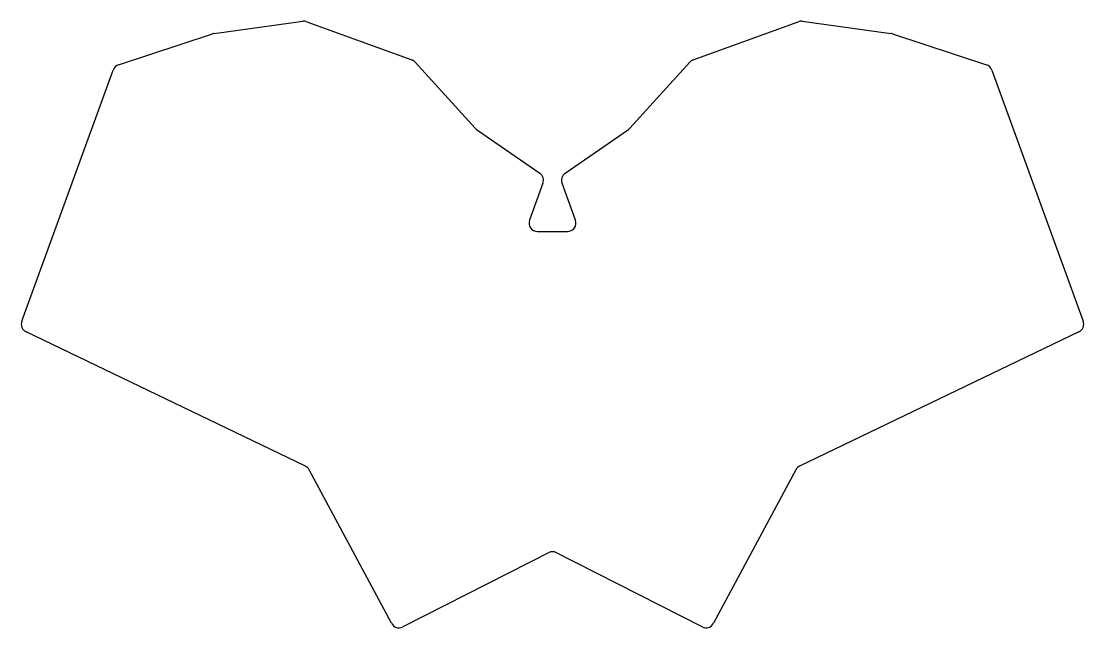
# Model space of a CAD drawing. Header units: millimetres. Extents: x 43 to 290, y -206 to -65.
import ezdxf

# ---------------------------------------------------------------- set-up
doc = ezdxf.new("R2010")
doc.units = ezdxf.units.MM

msp = doc.modelspace()

# ---------------------------------------------------------------- linework, layer by layer
for p, q in [((87.86, -67.54), (108.46, -64.73)), ((109.42, -64.83), (133.86, -73.73)), ((199.34, -73.73), (223.78, -64.83)), ((224.74, -64.73), (245.34, -67.54)), ((65.62, -74.86), (87.5, -67.62)), ((245.7, -67.62), (267.59, -74.86)), ((43.08, -134.54), (64.36, -76.07)), ((134.66, -74.26), (148.61, -89.63)), ((184.6, -89.63), (198.54, -74.26)), ((268.84, -76.07), (290.12, -134.54)), ((148.95, -89.92), (163.64, -100.11)), ((169.56, -100.11), (184.25, -89.92)), ((164.38, -102.44), (161.26, -110.99)), ((171.94, -110.99), (168.83, -102.44)), ((163.14, -113.68), (170.06, -113.68)), ((109.08, -168.26), (44.1, -137.02)), ((289.11, -137.02), (224.12, -168.26)), ((129.11, -204.85), (109.97, -169.12)), ((223.23, -169.12), (204.09, -204.85)), ((166.12, -188.2), (131.78, -205.69)), ((167.08, -188.2), (166.12, -188.2)), ((201.42, -205.69), (167.08, -188.2))]:
    msp.add_line(p, q)
for centre, start, end in [((108.73, -66.71), 70, 97.7585), ((224.47, -66.71), 82.2415, 110), ((88.13, -69.52), 97.7585, 108.2902), ((245.07, -69.52), 71.7098, 82.2415), ((133.18, -75.61), 42.2415, 70), ((200.02, -75.61), 110, 137.7585), ((66.24, -76.75), 108.2902, 160), ((266.96, -76.75), 20, 71.7098), ((150.09, -88.28), 222.2415, 235.2564), ((183.11, -88.28), 304.7436, 317.7585), ((162.5, -101.76), 340, 55.2564), ((170.7, -101.76), 124.7436, 200), ((163.14, -111.68), 160, 270), ((170.06, -111.68), 270, 20), ((44.96, -135.22), 160, 244.3285), ((288.24, -135.22), 295.6715, 20), ((108.21, -170.06), 28.1627, 64.3285), ((224.99, -170.06), 115.6715, 151.8373), ((130.87, -203.91), 208.1627, 297), ((202.33, -203.91), 243, 331.8373)]:
    msp.add_arc(centre, 2, start, end)

doc.saveas('drawing.dxf')
